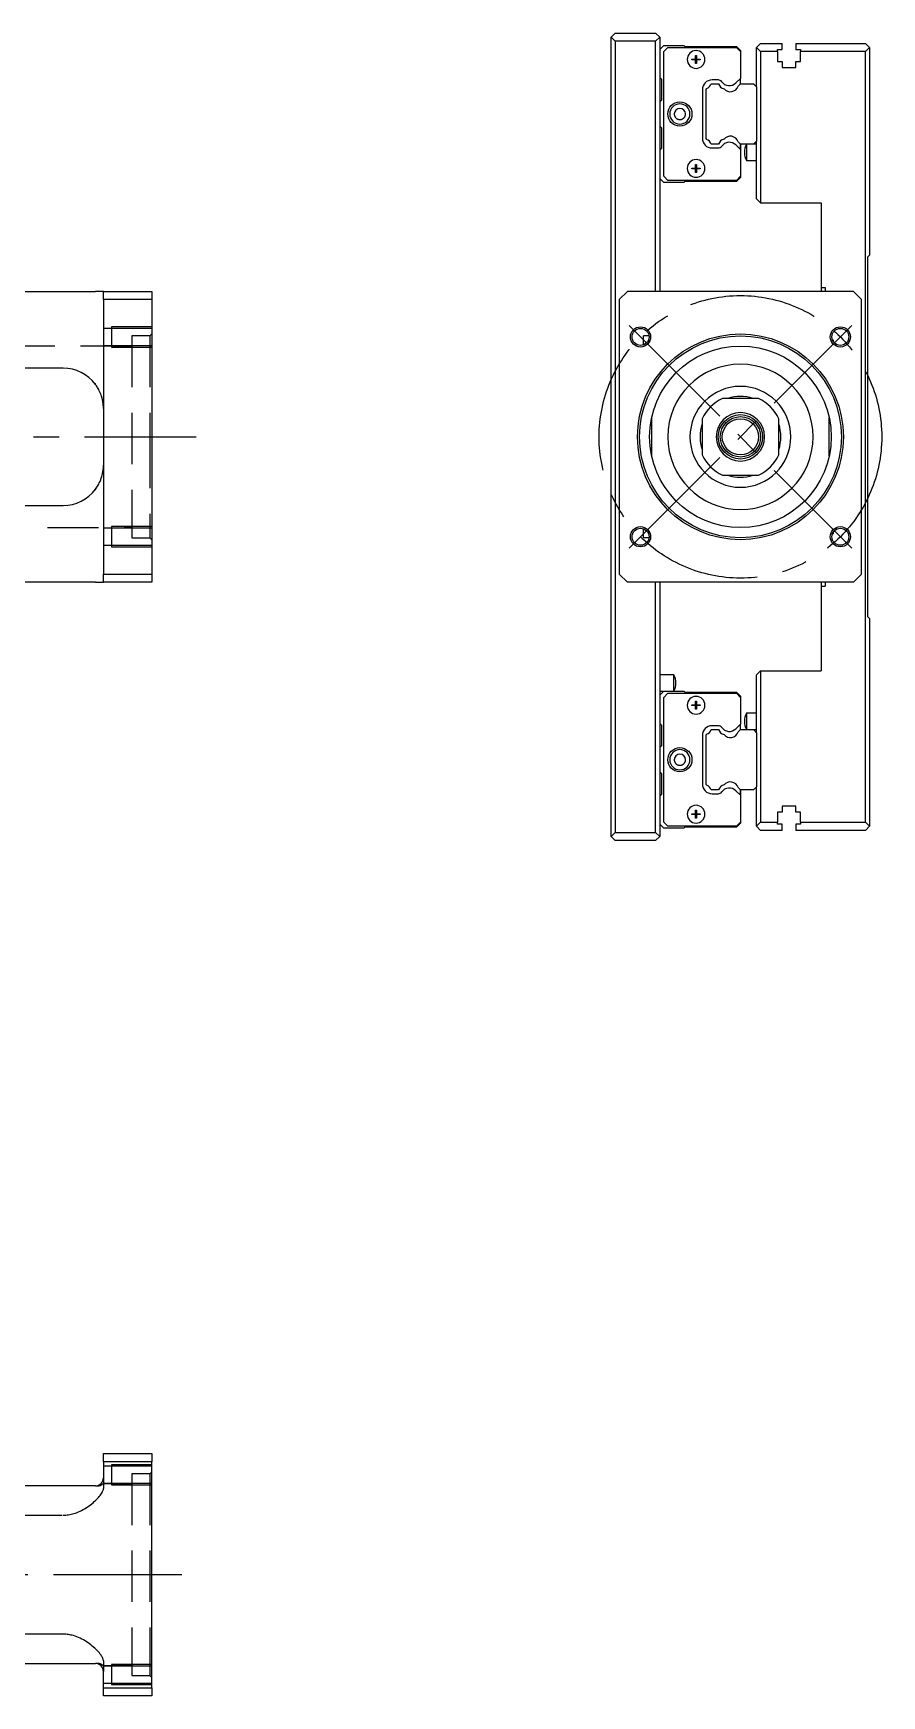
# Model space of a CAD drawing. Extents: x -51 to 1046, y -358 to 109.
# Drawn here: x 835.6 to 1045.8, y -311.9 to 100 of the extents above; entities that cross this region are included whole.
import ezdxf

# ---------------------------------------------------------------- set-up
doc = ezdxf.new("R2010")
doc.units = 0
doc.linetypes.add('CENTER', pattern=[50.8, 31.75, -6.35, 6.35, -6.35])
doc.linetypes.add('DASHED', pattern=[19.05, 12.7, -6.35])
doc.layers.get('0').update_dxf_attribs({"linetype": 'CONTINUOUS'})
doc.layers.add('CENTER', color=1, linetype='CENTER')

msp = doc.modelspace()

# ---------------------------------------------------------------- linework, layer by layer
at = {"color": 7, "linetype": 'CONTINUOUS'}
for p, q in [((978.78, 99), (979.78, 100)), ((978.78, -99), (978.78, 99)), ((979.78, 98), (978.78, 99)), ((979.78, 100), (989.78, 100)), ((989.78, 100), (990.78, 99)), ((989.78, 98), (990.78, 99)), ((990.78, 99), (990.78, 36)), ((979.78, 98), (979.78, -98)), ((989.78, 98), (979.78, 98)), ((989.78, 36), (989.78, 98)), ((990.78, 96), (991.78, 97)), ((991.78, 97), (996.78, 97)), ((991.78, 95.45), (992.78, 96.45)), ((991.78, 64.55), (991.78, 95.45)), ((992.78, 96.45), (1009.78, 96.45)), ((996.78, 97), (997.03, 96.75)), ((997.03, 96.75), (1009.78, 96.75)), ((1009.78, 96.75), (1010.78, 95.75)), ((1009.78, 96.45), (1010.78, 95.45)), ((1010.78, 95.75), (1010.78, 95.45)), ((1010.78, 95.45), (1010.78, 88.82)), ((1014.78, 96.5), (1015.78, 97.5)), ((1014.78, 86.7), (1014.78, 96.5)), ((1015.78, 95.5), (1014.78, 96.5)), ((1015.78, 97.5), (1021.08, 97.5)), ((1019.93, 95.5), (1015.78, 95.5)), ((1015.78, 95.5), (1015.78, 58)), ((1019.93, 95.5), (1019.93, 96)), ((1019.93, 96), (1021.08, 96)), ((1019.93, 95.5), (1019.93, 93)), ((1021.08, 96), (1021.08, 97.5)), ((1024.48, 97.5), (1041.78, 97.5)), ((1024.48, 97.5), (1024.48, 96)), ((1024.48, 96), (1025.63, 96)), ((1025.63, 96), (1025.63, 95.5)), ((1025.63, 93), (1025.63, 95.5)), ((1041.78, 95.5), (1025.63, 95.5)), ((1041.78, 97.5), (1042.78, 96.5)), ((1042.78, 96.5), (1041.78, 95.5)), ((1041.78, -95.5), (1041.78, 95.5)), ((1042.78, 96.5), (1042.78, 45)), ((998.78, 93.6), (999.68, 93.6)), ((998.78, 93.4), (998.78, 93.6)), ((999.68, 93.4), (998.78, 93.4)), ((999.68, 93.6), (999.68, 94.5)), ((999.68, 94.5), (999.88, 94.5)), ((999.68, 93.6), (999.78, 93.5)), ((999.68, 93.4), (999.78, 93.5)), ((999.68, 92.5), (999.68, 93.4)), ((999.88, 92.5), (999.68, 92.5)), ((999.88, 93.6), (999.78, 93.5)), ((999.88, 93.4), (999.78, 93.5)), ((999.88, 94.5), (999.88, 93.6)), ((999.88, 93.6), (1000.78, 93.6)), ((1000.78, 93.4), (999.88, 93.4)), ((999.88, 93.4), (999.88, 92.5)), ((1000.78, 93.6), (1000.78, 93.4)), ((1019.93, 93), (1021.08, 93)), ((1021.08, 93), (1021.08, 91.5)), ((1021.08, 91.5), (1024.48, 91.5)), ((1024.48, 93), (1025.63, 93)), ((1024.48, 91.5), (1024.48, 93)), ((991.28, 88.5), (990.78, 89)), ((991.28, 83.5), (991.28, 88.5)), ((1003.49, 87.5), (1005.36, 87.5)), ((1005.31, 88.43), (1003.75, 88.43)), ((1010.78, 88.82), (1009.65, 87.68)), ((1010.19, 86.91), (1010.78, 87.5)), ((1010.78, 87.5), (1010.78, 88.82)), ((1010.78, 87.5), (1013.98, 87.5)), ((1013.98, 87.5), (1014.78, 86.7)), ((1014.78, 86.7), (1014.78, 73.3)), ((990.78, 83), (991.28, 83.5)), ((1001.35, 86.03), (1001.35, 73.97)), ((1002.28, 86.1), (1002.41, 86.32)), ((1002.28, 73.9), (1002.28, 86.1)), ((994.39, 80), (994.39, 79.93)), ((994.39, 79.93), (994.39, 79.87)), ((994.39, 79.87), (994.4, 79.8)), ((994.4, 79.8), (994.41, 79.74)), ((994.41, 79.74), (994.43, 79.67)), ((994.43, 79.67), (994.44, 79.61)), ((994.44, 79.61), (994.46, 79.55)), ((994.46, 79.55), (994.48, 79.5)), ((994.48, 79.5), (994.5, 79.45)), ((994.5, 79.45), (994.53, 79.39)), ((994.53, 79.39), (994.55, 79.34)), ((994.55, 79.34), (994.58, 79.29)), ((994.58, 79.29), (994.61, 79.24)), ((994.61, 79.24), (994.65, 79.19)), ((994.65, 79.19), (994.68, 79.14)), ((994.68, 79.14), (994.72, 79.1)), ((994.72, 79.1), (994.76, 79.05)), ((994.76, 79.05), (994.8, 79.01)), ((994.8, 79.01), (994.84, 78.97)), ((994.84, 78.97), (994.89, 78.93)), ((994.89, 78.93), (994.93, 78.89)), ((994.93, 78.89), (994.98, 78.86)), ((994.98, 78.86), (995.03, 78.83)), ((995.03, 78.83), (995.08, 78.8)), ((995.08, 78.8), (995.13, 78.77)), ((995.13, 78.77), (995.18, 78.74)), ((995.18, 78.74), (995.23, 78.72)), ((995.23, 78.72), (995.29, 78.7)), ((995.29, 78.7), (995.35, 78.68)), ((995.35, 78.68), (995.4, 78.66)), ((995.4, 78.66), (995.46, 78.64)), ((995.46, 78.64), (995.52, 78.63)), ((995.52, 78.63), (995.57, 78.62)), ((995.57, 78.62), (995.63, 78.62)), ((995.63, 78.62), (995.69, 78.61)), ((995.69, 78.61), (995.75, 78.61)), ((995.75, 78.61), (995.81, 78.61)), ((995.81, 78.61), (995.87, 78.61)), ((995.87, 78.61), (995.93, 78.62)), ((995.93, 78.62), (995.98, 78.62)), ((995.98, 78.62), (996.04, 78.63)), ((996.04, 78.63), (996.1, 78.64)), ((996.1, 78.64), (996.15, 78.66)), ((996.15, 78.66), (996.21, 78.68)), ((996.21, 78.68), (996.27, 78.7)), ((996.27, 78.7), (996.32, 78.72)), ((996.32, 78.72), (996.38, 78.74)), ((996.38, 78.74), (996.43, 78.77)), ((996.43, 78.77), (996.48, 78.8)), ((996.48, 78.8), (996.53, 78.83)), ((996.53, 78.83), (996.58, 78.86)), ((996.58, 78.86), (996.63, 78.89)), ((996.63, 78.89), (996.67, 78.93)), ((996.67, 78.93), (996.72, 78.97)), ((996.72, 78.97), (996.76, 79.01)), ((996.76, 79.01), (996.8, 79.05)), ((996.8, 79.05), (996.84, 79.09)), ((996.84, 79.09), (996.87, 79.14)), ((996.87, 79.14), (996.91, 79.19)), ((996.91, 79.19), (996.94, 79.24)), ((996.94, 79.24), (996.98, 79.29)), ((996.98, 79.29), (997.01, 79.34)), ((997.01, 79.34), (997.04, 79.4)), ((997.04, 79.4), (997.06, 79.46)), ((997.06, 79.46), (997.09, 79.53)), ((997.09, 79.53), (997.11, 79.59)), ((997.11, 79.59), (997.13, 79.66)), ((997.13, 79.66), (997.15, 79.73)), ((997.15, 79.78), (997.16, 79.83)), ((997.15, 79.73), (997.15, 79.78)), ((997.16, 79.83), (997.17, 79.88)), ((997.17, 80), (997.17, 80)), ((997.17, 80), (997.17, 80)), ((997.17, 80), (997.17, 80)), ((997.17, 79.98), (997.17, 80)), ((997.17, 79.93), (997.17, 79.98)), ((997.17, 79.88), (997.17, 79.93)), ((991.28, 76.5), (990.78, 77)), ((991.28, 71.5), (991.28, 76.5)), ((990.78, 71), (991.28, 71.5)), ((1002.41, 73.68), (1002.28, 73.9)), ((1005.36, 72.5), (1003.49, 72.5)), ((1003.75, 71.57), (1005.31, 71.57)), ((1009.65, 72.32), (1010.78, 71.18)), ((1010.78, 72.5), (1010.19, 73.09)), ((1010.78, 72.5), (1010.19, 73.09)), ((1010.78, 72.5), (1010.78, 71.18)), ((1010.78, 71.18), (1010.78, 72.5)), ((1013.98, 72.5), (1010.78, 72.5)), ((1010.78, 71.18), (1010.78, 64.55)), ((1011.78, 70.56), (1011.78, 70.44)), ((1012.28, 72.5), (1012.28, 68.5)), ((1014.78, 73.3), (1013.98, 72.5)), ((1014.78, 72.5), (1013.98, 72.5)), ((1014.78, 59), (1014.78, 73.3)), ((998.78, 66.4), (998.78, 66.6)), ((998.78, 66.6), (999.68, 66.6)), ((999.68, 66.4), (998.78, 66.4)), ((999.68, 66.6), (999.68, 67.5)), ((999.68, 67.5), (999.88, 67.5)), ((999.68, 66.6), (999.78, 66.5)), ((999.68, 66.4), (999.78, 66.5)), ((999.68, 65.5), (999.68, 66.4)), ((999.88, 66.6), (999.78, 66.5)), ((999.88, 66.4), (999.78, 66.5)), ((999.88, 67.5), (999.88, 66.6)), ((999.88, 66.6), (1000.78, 66.6)), ((1000.78, 66.4), (999.88, 66.4)), ((999.88, 66.4), (999.88, 65.5)), ((1000.78, 66.6), (1000.78, 66.4)), ((1012.28, 68.5), (1014.78, 68.5)), ((991.78, 63), (990.78, 64)), ((992.78, 63.55), (991.78, 64.55)), ((996.78, 63), (991.78, 63)), ((1009.78, 63.55), (992.78, 63.55)), ((997.03, 63.25), (996.78, 63)), ((1009.78, 63.25), (997.03, 63.25)), ((999.88, 65.5), (999.68, 65.5)), ((1010.78, 64.55), (1009.78, 63.55)), ((1010.78, 64.25), (1009.78, 63.25)), ((1010.78, 64.55), (1010.78, 64.25)), ((1014.78, 59), (1015.78, 58)), ((1015.78, 58), (1030.78, 58)), ((1030.78, 58), (1030.78, 37)), ((1042.28, 44.5), (1042.78, 45)), ((1042.28, 44.5), (1042.28, -44.5)), ((830, 36), (851, 36)), ((853, 36), (851, 36)), ((853, 34), (853, 36)), ((853, 36), (865, 36)), ((853, 34), (853, -34)), ((865, 34), (853, 34)), ((865, 36), (865, 34)), ((865, 34), (865, -34)), ((982.78, 36), (980.78, 34)), ((980.78, 34), (980.78, -34)), ((1038.78, 36), (982.78, 36)), ((1030.78, 37), (1030.78, 36)), ((1030.78, 37), (1031.78, 37)), ((1031.78, 37), (1031.78, 36)), ((1040.78, 34), (1038.78, 36)), ((1040.78, -34), (1040.78, 34)), ((988.12, 25), (986.78, 25)), ((986.78, 22.79), (986.78, 25)), ((1033.57, 24), (1033.78, 24)), ((1033.78, 24), (1033.78, 23.59)), ((843, 17), (811, 17)), ((851.14, 12.81), (851, 13)), ((851.28, 12.61), (851.14, 12.81)), ((851.41, 12.42), (851.28, 12.61)), ((851.53, 12.22), (851.41, 12.42)), ((851.69, 11.95), (851.53, 12.22)), ((851.83, 11.69), (851.69, 11.95)), ((851.97, 11.42), (851.83, 11.69)), ((852.13, 11.08), (851.97, 11.42)), ((852.28, 10.73), (852.13, 11.08)), ((852.41, 10.39), (852.28, 10.73)), ((852.53, 10.04), (852.41, 10.39)), ((852.66, 9.58), (852.53, 10.04)), ((852.77, 9.13), (852.66, 9.58)), ((852.86, 8.67), (852.77, 9.13)), ((852.92, 8.25), (852.86, 8.67)), ((852.96, 7.84), (852.92, 8.25)), ((1015.25, 9.5), (1006.31, 9.5)), ((852.99, 7.43), (852.96, 7.84)), ((853, 7.02), (852.99, 7.43)), ((853, 7), (853, 7.02)), ((988.78, 4.72), (988.78, -4.72)), ((1001.28, 4.47), (1001.28, -4.47)), ((1020.28, -4.47), (1020.28, 4.47)), ((1032.78, -4.72), (1032.78, 4.72)), ((852.86, -8.67), (852.94, -8.12)), ((852.94, -8.12), (852.98, -7.57)), ((852.98, -7.57), (853, -7.02)), ((853, -7.02), (853, -7)), ((851.36, -12.49), (851.53, -12.23)), ((851.53, -12.23), (851.68, -11.96)), ((851.68, -11.96), (851.83, -11.69)), ((851.83, -11.69), (851.97, -11.42)), ((851.97, -11.42), (852.15, -11.03)), ((852.15, -11.03), (852.31, -10.64)), ((852.31, -10.64), (852.46, -10.25)), ((852.46, -10.25), (852.58, -9.86)), ((852.58, -9.86), (852.69, -9.46)), ((852.69, -9.46), (852.78, -9.06)), ((852.78, -9.06), (852.86, -8.67)), ((1006.31, -9.5), (1015.25, -9.5)), ((851, -13), (851.18, -12.75)), ((851.18, -12.75), (851.36, -12.49)), ((811, -17), (843, -17)), ((986.78, -25), (986.78, -22.79)), ((1033.57, -24), (1033.78, -24)), ((1033.78, -23.59), (1033.78, -24)), ((988.12, -25), (986.78, -25)), ((851, -36), (830, -36)), ((851, -36), (853, -36)), ((853, -34), (865, -34)), ((853, -36), (853, -34)), ((865, -36), (853, -36)), ((865, -34), (865, -36)), ((980.78, -34), (982.78, -36)), ((1038.78, -36), (982.78, -36)), ((989.78, -98), (989.78, -36)), ((990.78, -36), (990.78, -99)), ((1030.78, -36), (1030.78, -37)), ((1030.78, -37), (1031.78, -37)), ((1030.78, -37), (1030.78, -58)), ((1031.78, -36), (1031.78, -37)), ((1038.78, -36), (1040.78, -34)), ((1042.78, -45), (1042.28, -44.5)), ((1042.78, -45), (1042.78, -96.5)), ((994.28, -59), (990.78, -59)), ((994.28, -61), (994.28, -59)), ((994.28, -63), (994.28, -61)), ((994.78, -61.06), (994.78, -60.94)), ((1015.78, -58), (1014.78, -59)), ((1014.78, -73.3), (1014.78, -59)), ((1015.78, -58), (1030.78, -58)), ((1015.78, -58), (1015.78, -95.5)), ((990.78, -63), (991.78, -63)), ((990.78, -64), (991.78, -63)), ((991.78, -63), (996.78, -63)), ((991.78, -64.55), (992.78, -63.55)), ((991.78, -95.45), (991.78, -64.55)), ((992.78, -63.55), (1009.78, -63.55)), ((996.78, -63), (997.03, -63.25)), ((997.03, -63.25), (1009.78, -63.25)), ((999.68, -66.4), (999.68, -65.5)), ((999.68, -65.5), (999.88, -65.5)), ((999.88, -65.5), (999.88, -66.4)), ((1009.78, -63.25), (1010.78, -64.25)), ((1009.78, -63.55), (1010.78, -64.55)), ((1010.78, -64.25), (1010.78, -64.55)), ((1010.78, -64.55), (1010.78, -71.18)), ((998.78, -66.6), (998.78, -66.4)), ((998.78, -66.4), (999.68, -66.4)), ((999.68, -66.6), (998.78, -66.6)), ((999.68, -66.4), (999.78, -66.5)), ((999.68, -66.6), (999.78, -66.5)), ((999.68, -67.5), (999.68, -66.6)), ((999.88, -67.5), (999.68, -67.5)), ((999.88, -66.4), (999.78, -66.5)), ((999.88, -66.6), (999.78, -66.5)), ((999.88, -66.4), (1000.78, -66.4)), ((1000.78, -66.6), (999.88, -66.6)), ((999.88, -66.6), (999.88, -67.5)), ((1000.78, -66.4), (1000.78, -66.6)), ((1014.78, -68.5), (1012.28, -68.5)), ((1012.28, -68.5), (1012.28, -72.5)), ((991.28, -71.5), (990.78, -71)), ((991.28, -76.5), (991.28, -71.5)), ((1001.35, -73.97), (1001.35, -86.03)), ((1002.28, -73.9), (1002.41, -73.68)), ((1002.28, -86.1), (1002.28, -73.9)), ((1003.49, -72.5), (1005.36, -72.5)), ((1005.31, -71.57), (1003.75, -71.57)), ((1010.78, -71.18), (1009.65, -72.32)), ((1010.19, -73.09), (1010.78, -72.5)), ((1010.78, -72.5), (1010.78, -71.18)), ((1010.78, -72.5), (1013.98, -72.5)), ((1011.78, -70.44), (1011.78, -70.56)), ((1013.98, -72.5), (1014.78, -72.5)), ((1013.98, -72.5), (1014.78, -73.3)), ((1014.78, -73.3), (1014.78, -86.7)), ((990.78, -77), (991.28, -76.5)), ((994.39, -80), (994.39, -80.07)), ((994.39, -80.07), (994.39, -80.13)), ((994.39, -80.13), (994.4, -80.2)), ((994.4, -80.2), (994.41, -80.26)), ((994.41, -80.26), (994.43, -80.33)), ((994.43, -80.33), (994.44, -80.39)), ((994.44, -80.39), (994.46, -80.45)), ((994.46, -80.45), (994.48, -80.5)), ((994.48, -80.5), (994.5, -80.55)), ((994.5, -80.55), (994.53, -80.61)), ((994.53, -80.61), (994.55, -80.66)), ((994.55, -80.66), (994.58, -80.71)), ((994.58, -80.71), (994.61, -80.76)), ((994.61, -80.76), (994.65, -80.81)), ((994.65, -80.81), (994.68, -80.86)), ((994.68, -80.86), (994.72, -80.9)), ((994.72, -80.9), (994.76, -80.95)), ((994.76, -80.95), (994.8, -80.99)), ((994.8, -80.99), (994.84, -81.03)), ((994.84, -81.03), (994.89, -81.07)), ((994.89, -81.07), (994.93, -81.11)), ((994.93, -81.11), (994.98, -81.14)), ((994.98, -81.14), (995.03, -81.17)), ((995.03, -81.17), (995.08, -81.2)), ((995.08, -81.2), (995.13, -81.23)), ((995.13, -81.23), (995.18, -81.26)), ((995.18, -81.26), (995.23, -81.28)), ((995.23, -81.28), (995.29, -81.3)), ((995.29, -81.3), (995.35, -81.32)), ((995.35, -81.32), (995.4, -81.34)), ((995.4, -81.34), (995.46, -81.36)), ((995.46, -81.36), (995.52, -81.37)), ((995.52, -81.37), (995.57, -81.38)), ((995.57, -81.38), (995.63, -81.38)), ((995.63, -81.38), (995.69, -81.39)), ((995.69, -81.39), (995.75, -81.39)), ((995.75, -81.39), (995.81, -81.39)), ((995.81, -81.39), (995.87, -81.39)), ((995.87, -81.39), (995.93, -81.38)), ((995.93, -81.38), (995.98, -81.38)), ((995.98, -81.38), (996.04, -81.37)), ((996.04, -81.37), (996.1, -81.36)), ((996.1, -81.36), (996.15, -81.34)), ((996.15, -81.34), (996.21, -81.32)), ((996.21, -81.32), (996.27, -81.3)), ((996.27, -81.3), (996.32, -81.28)), ((996.32, -81.28), (996.38, -81.26)), ((996.38, -81.26), (996.43, -81.23)), ((996.43, -81.23), (996.48, -81.2)), ((996.48, -81.2), (996.53, -81.17)), ((996.53, -81.17), (996.58, -81.14)), ((996.58, -81.14), (996.63, -81.11)), ((996.63, -81.11), (996.67, -81.07)), ((996.67, -81.07), (996.72, -81.03)), ((996.72, -81.03), (996.76, -80.99)), ((996.76, -80.99), (996.8, -80.95)), ((996.8, -80.95), (996.84, -80.91)), ((996.84, -80.91), (996.87, -80.86)), ((996.87, -80.86), (996.91, -80.81)), ((996.91, -80.81), (996.94, -80.76)), ((996.94, -80.76), (996.98, -80.71)), ((996.98, -80.71), (997.01, -80.66)), ((997.01, -80.66), (997.04, -80.6)), ((997.04, -80.6), (997.06, -80.54)), ((997.06, -80.54), (997.09, -80.47)), ((997.09, -80.47), (997.11, -80.41)), ((997.11, -80.41), (997.13, -80.34)), ((997.13, -80.34), (997.15, -80.27)), ((997.15, -80.22), (997.16, -80.17)), ((997.15, -80.27), (997.15, -80.22)), ((997.16, -80.17), (997.17, -80.12)), ((997.17, -80), (997.17, -80)), ((997.17, -80), (997.17, -80)), ((997.17, -80), (997.17, -80)), ((997.17, -80.02), (997.17, -80)), ((997.17, -80.07), (997.17, -80.02)), ((997.17, -80.12), (997.17, -80.07)), ((991.28, -83.5), (990.78, -83)), ((991.28, -88.5), (991.28, -83.5)), ((1002.41, -86.32), (1002.28, -86.1)), ((990.78, -89), (991.28, -88.5)), ((1005.36, -87.5), (1003.49, -87.5)), ((1003.75, -88.43), (1005.31, -88.43)), ((1009.65, -87.68), (1010.78, -88.82)), ((1010.78, -87.5), (1010.19, -86.91)), ((1010.78, -87.5), (1010.19, -86.91)), ((1010.78, -87.5), (1010.78, -88.82)), ((1010.78, -88.82), (1010.78, -87.5)), ((1013.98, -87.5), (1010.78, -87.5)), ((1010.78, -88.82), (1010.78, -95.45)), ((1014.78, -86.7), (1013.98, -87.5)), ((1014.78, -96.5), (1014.78, -86.7)), ((998.78, -93.4), (999.68, -93.4)), ((998.78, -93.6), (998.78, -93.4)), ((999.68, -93.6), (998.78, -93.6)), ((999.68, -93.4), (999.68, -92.5)), ((999.68, -92.5), (999.88, -92.5)), ((999.68, -93.4), (999.78, -93.5)), ((999.68, -93.6), (999.78, -93.5)), ((999.68, -94.5), (999.68, -93.6)), ((999.88, -94.5), (999.68, -94.5)), ((999.88, -93.4), (999.78, -93.5)), ((999.88, -93.6), (999.78, -93.5)), ((999.88, -92.5), (999.88, -93.4)), ((999.88, -93.4), (1000.78, -93.4)), ((1000.78, -93.6), (999.88, -93.6)), ((999.88, -93.6), (999.88, -94.5)), ((1000.78, -93.4), (1000.78, -93.6)), ((1019.93, -93), (1019.93, -95.5)), ((1021.08, -93), (1019.93, -93)), ((1021.08, -91.5), (1021.08, -93)), ((1024.48, -91.5), (1021.08, -91.5)), ((1024.48, -93), (1024.48, -91.5)), ((1025.63, -93), (1024.48, -93)), ((1025.63, -95.5), (1025.63, -93)), ((978.78, -99), (979.78, -98)), ((979.78, -98), (989.78, -98)), ((990.78, -99), (989.78, -98)), ((991.78, -97), (990.78, -96)), ((992.78, -96.45), (991.78, -95.45)), ((996.78, -97), (991.78, -97)), ((1009.78, -96.45), (992.78, -96.45)), ((997.03, -96.75), (996.78, -97)), ((1009.78, -96.75), (997.03, -96.75)), ((1010.78, -95.45), (1009.78, -96.45)), ((1010.78, -95.75), (1009.78, -96.75)), ((1010.78, -95.45), (1010.78, -95.75)), ((1014.78, -96.5), (1015.78, -95.5)), ((1015.78, -97.5), (1014.78, -96.5)), ((1015.78, -95.5), (1019.93, -95.5)), ((1021.08, -97.5), (1015.78, -97.5)), ((1019.93, -96), (1019.93, -95.5)), ((1021.08, -96), (1019.93, -96)), ((1021.08, -97.5), (1021.08, -96)), ((1025.63, -96), (1024.48, -96)), ((1024.48, -96), (1024.48, -97.5)), ((1041.78, -97.5), (1024.48, -97.5)), ((1025.63, -95.5), (1025.63, -96)), ((1025.63, -95.5), (1041.78, -95.5)), ((1041.78, -95.5), (1042.78, -96.5)), ((1042.78, -96.5), (1041.78, -97.5)), ((979.78, -100), (978.78, -99)), ((989.78, -100), (979.78, -100)), ((990.78, -99), (989.78, -100)), ((853, -251.93), (865, -251.93)), ((853, -253.93), (853, -251.93)), ((865, -253.93), (853, -253.93)), ((853, -253.93), (853, -257.93)), ((865, -251.93), (865, -253.93)), ((865, -309.93), (865, -253.93)), ((851, -259.93), (830, -259.93)), ((830, -303.93), (851, -303.93)), ((853, -309.93), (853, -305.93)), ((853, -311.93), (853, -309.93)), ((853, -309.93), (865, -309.93)), ((865, -311.93), (853, -311.93)), ((865, -309.93), (865, -311.93))]:
    msp.add_line(p, q, dxfattribs=at)
at = {"color": 3, "linetype": 'DASHED'}
for p, q in [((855, 26.85), (853, 26.85)), ((865, 27.25), (855, 27.25)), ((855, 27.25), (855, 22.25)), ((865, 26.85), (855, 26.85)), ((864.5, 25), (860, 25)), ((860, 25), (860, -25)), ((865, 25.5), (864.5, 25)), ((864.5, 25), (864.5, 0)), ((860, 22.5), (801, 22.5)), ((853, 22.65), (855, 22.65)), ((855, 22.65), (865, 22.65)), ((855, 22.25), (865, 22.25)), ((850.85, 13.19), (851.03, 12.96)), ((864.5, 0), (864.5, -25)), ((853, -7), (853, -7.14)), ((851.12, -12.84), (850.87, -13.17)), ((801, -22.5), (860, -22.5)), ((855, -22.65), (853, -22.65)), ((865, -22.25), (855, -22.25)), ((855, -22.25), (855, -27.25)), ((865, -22.65), (855, -22.65)), ((853, -26.85), (855, -26.85)), ((855, -26.85), (865, -26.85)), ((855, -27.25), (865, -27.25)), ((860, -25), (864.5, -25)), ((864.5, -25), (865, -25.5)), ((855, -255.08), (853, -255.08)), ((865, -254.68), (855, -254.68)), ((855, -254.68), (855, -259.68)), ((865, -255.08), (855, -255.08)), ((853, -257.93), (853, -259.28)), ((853, -259.28), (855, -259.28)), ((853, -259.28), (853, -260.55)), ((860, -259.43), (853, -259.43)), ((855, -259.28), (865, -259.28)), ((864.5, -256.93), (860, -256.93)), ((860, -256.93), (860, -306.93)), ((865, -256.43), (864.5, -256.93)), ((864.5, -256.93), (864.5, -306.93)), ((850.72, -263.83), (851, -263.57)), ((851, -259.93), (851.52, -259.93)), ((851, -259.93), (851.52, -259.93)), ((851, -263.57), (851.26, -263.31)), ((851.26, -263.31), (851.51, -263.06)), ((851.51, -263.06), (851.74, -262.81)), ((851.52, -259.93), (851.52, -259.93)), ((851.52, -259.93), (851.52, -259.93)), ((851.74, -262.81), (851.96, -262.56)), ((851.96, -262.56), (852.16, -262.31)), ((852.16, -262.31), (852.34, -262.07)), ((852.34, -262.07), (852.5, -261.83)), ((852.5, -261.83), (852.65, -261.59)), ((852.65, -261.59), (852.77, -261.36)), ((852.77, -261.36), (852.87, -261.15)), ((852.87, -261.15), (852.93, -260.98)), ((852.93, -260.98), (852.97, -260.83)), ((852.97, -260.83), (852.99, -260.69)), ((852.99, -260.69), (853, -260.55)), ((855, -259.68), (865, -259.68)), ((811, -267.19), (843, -267.19)), ((843, -267.19), (843.33, -267.18)), ((843.33, -267.18), (843.66, -267.17)), ((843.66, -267.17), (843.99, -267.13)), ((843.99, -267.13), (844.32, -267.09)), ((844.32, -267.09), (844.66, -267.03)), ((844.66, -267.03), (844.99, -266.96)), ((844.99, -266.96), (845.32, -266.88)), ((845.32, -266.88), (845.64, -266.79)), ((845.64, -266.79), (846.05, -266.66)), ((846.05, -266.66), (846.45, -266.51)), ((846.45, -266.51), (846.83, -266.35)), ((846.83, -266.35), (847.21, -266.18)), ((847.21, -266.18), (847.58, -266)), ((847.58, -266), (847.93, -265.81)), ((847.93, -265.81), (848.33, -265.58)), ((848.33, -265.58), (848.71, -265.35)), ((848.71, -265.35), (849.07, -265.11)), ((849.07, -265.11), (849.43, -264.86)), ((849.43, -264.86), (849.77, -264.61)), ((849.77, -264.61), (850.1, -264.35)), ((850.1, -264.35), (850.42, -264.09)), ((850.42, -264.09), (850.72, -263.83)), ((843, -296.67), (811, -296.67)), ((843.33, -296.68), (843, -296.67)), ((843.66, -296.69), (843.33, -296.68)), ((843.99, -296.73), (843.66, -296.69)), ((844.32, -296.77), (843.99, -296.73)), ((844.63, -296.82), (844.32, -296.77)), ((844.94, -296.89), (844.63, -296.82)), ((845.25, -296.96), (844.94, -296.89)), ((845.55, -297.04), (845.25, -296.96)), ((845.99, -297.18), (845.55, -297.04)), ((846.42, -297.34), (845.99, -297.18)), ((846.84, -297.51), (846.42, -297.34)), ((847.25, -297.7), (846.84, -297.51)), ((847.64, -297.89), (847.25, -297.7)), ((848.02, -298.1), (847.64, -297.89)), ((848.43, -298.34), (848.02, -298.1)), ((848.83, -298.59), (848.43, -298.34)), ((849.21, -298.84), (848.83, -298.59)), ((849.57, -299.1), (849.21, -298.84)), ((849.9, -299.35), (849.57, -299.1)), ((850.23, -299.61), (849.9, -299.35)), ((850.53, -299.87), (850.23, -299.61)), ((850.82, -300.13), (850.53, -299.87)), ((851.15, -300.43), (850.82, -300.13)), ((851.45, -300.74), (851.15, -300.43)), ((851.73, -301.03), (851.45, -300.74)), ((851.52, -303.93), (851.52, -303.93)), ((851.52, -303.93), (851.52, -303.93)), ((851.98, -301.33), (851.73, -301.03)), ((852.21, -301.61), (851.98, -301.33)), ((852.41, -301.89), (852.21, -301.61)), ((852.55, -302.1), (852.41, -301.89)), ((852.66, -302.29), (852.55, -302.1)), ((852.77, -302.49), (852.66, -302.29)), ((852.85, -302.67), (852.77, -302.49)), ((852.92, -302.85), (852.85, -302.67)), ((852.96, -303.01), (852.92, -302.85)), ((852.99, -303.17), (852.96, -303.01)), ((853, -303.31), (852.99, -303.17)), ((853, -303.31), (853, -304.58)), ((853, -304.43), (860, -304.43)), ((855, -304.58), (853, -304.58)), ((853, -304.58), (853, -305.93)), ((865, -304.18), (855, -304.18)), ((855, -304.18), (855, -309.18)), ((865, -304.58), (855, -304.58)), ((853, -308.78), (855, -308.78)), ((855, -308.78), (865, -308.78)), ((860, -306.93), (864.5, -306.93)), ((864.5, -306.93), (865, -307.43)), ((855, -309.18), (865, -309.18))]:
    msp.add_line(p, q, dxfattribs=at)
at = {"color": 7, "linetype": 'CONTINUOUS'}
for centre, radius in [((995.78, 80), 3), ((986.03, 24.75), 2.1), ((1010.78, 0), 25.5), ((1010.78, 0), 25), ((1035.53, 24.75), 2.1), ((1010.78, 0), 22.5), ((1010.78, 0), 5.5), ((1010.78, 0), 5), ((1010.78, 0), 4.5), ((986.03, -24.75), 2.1), ((1035.53, -24.75), 2.1), ((995.78, -80), 3)]:
    msp.add_circle(centre, radius, dxfattribs=at)
at = {"color": 3, "linetype": 'CONTINUOUS'}
for centre in [(986.03, 24.75), (1035.53, 24.75), (986.03, -24.75), (1035.53, -24.75)]:
    msp.add_circle(centre, 2.5, dxfattribs=at)
at = {"color": 7, "linetype": 'CONTINUOUS'}
for centre, radius, start, end in [((999.78, 93.5), 2.2, 0, 180), ((999.78, 93.5), 2.2, 180, 0), ((1003.75, 86.03), 2.4, 90, 180), ((1001.85, 87.93), 1.7, 289.2262, 345.349), ((1005.31, 87.43), 1, 34.7052, 90), ((1007.01, 87.93), 1.7, 194.651, 260.012), ((1008.02, 89.31), 2.3, 214.7598, 315), ((1008.28, 87.5), 2, 218.4716, 342.8856), ((995.78, 80), 2.5, 0, 180), ((995.78, 80), 2.5, 180, 0), ((995.78, 80), 1.39, 0, 180), ((1008.28, 72.5), 2, 17.1144, 141.5284), ((1003.75, 73.97), 2.4, 180, 270), ((1001.85, 72.07), 1.7, 14.651, 70.7738), ((1005.31, 72.57), 1, 270, 325.2543), ((1007.01, 72.07), 1.7, 99.988, 165.349), ((1008.02, 70.69), 2.3, 44.9803, 145.2567), ((1015.78, 70.56), 4, 151.0305, 180), ((1015.78, 70.44), 4, 180, 208.9695), ((999.78, 66.5), 2.2, 0, 180), ((999.78, 66.5), 2.2, 180, 0), ((843, 7), 10, 36.8699, 90), ((1010.78, 0), 18, 0, 180), ((1010.78, 0), 18, 0, 180), ((1010.78, 0), 12.5, 0, 180), ((1010.78, 0), 12.5, 0, 180), ((1010.78, 0), 10.5, 115.2088, 154.7912), ((1010.78, 0), 10, 71.8051, 108.1949), ((1010.78, 0), 10, 71.8051, 108.1949), ((1010.78, 0), 10.5, 25.2088, 64.7912), ((1010.78, 0), 6, 0, 180), ((1010.78, 0), 18, 180, 0), ((1010.78, 0), 18, 180, 0), ((1010.78, 0), 12.5, 180, 0), ((1010.78, 0), 12.5, 180, 0), ((1010.78, 0), 10, 161.8051, 180), ((1010.78, 0), 10, 161.8051, 180), ((1010.78, 0), 10, 180, 198.1949), ((1010.78, 0), 10, 180, 198.1949), ((1010.78, 0), 6, 180, 0), ((1010.78, 0), 10, 0, 18.1949), ((1010.78, 0), 10, 0, 18.1949), ((1010.78, 0), 10, 341.8051, 0), ((1010.78, 0), 10, 341.8051, 0), ((1010.78, 0), 10.5, 205.2088, 244.7912), ((1010.78, 0), 10.5, 295.2088, 334.7912), ((1010.78, 0), 10, 251.8051, 288.1949), ((1010.78, 0), 10, 251.8051, 288.1949), ((843, -7), 10, 270, 323.1301), ((990.78, -60.94), 4, 0, 28.9695), ((990.78, -61.06), 4, 331.0305, 0), ((999.78, -66.5), 2.2, 0, 180), ((999.78, -66.5), 2.2, 180, 0), ((1015.78, -70.44), 4, 151.0305, 180), ((1003.75, -73.97), 2.4, 90, 180), ((1001.85, -72.07), 1.7, 289.2262, 345.349), ((1005.31, -72.57), 1, 34.7052, 90), ((1007.01, -72.07), 1.7, 194.651, 260.012), ((1008.02, -70.69), 2.3, 214.7598, 315), ((1008.28, -72.5), 2, 218.4716, 342.8856), ((1015.78, -70.56), 4, 180, 208.9695), ((995.78, -80), 2.5, 0, 180), ((995.78, -80), 2.5, 180, 0), ((995.78, -80), 1.39, 0, 180), ((1003.75, -86.03), 2.4, 180, 270), ((1001.85, -87.93), 1.7, 14.651, 70.7738), ((1007.01, -87.93), 1.7, 99.988, 165.349), ((1008.28, -87.5), 2, 17.1144, 141.5284), ((1005.31, -87.43), 1, 270, 325.2543), ((1008.02, -89.31), 2.3, 44.9803, 145.2567), ((999.78, -93.5), 2.2, 0, 180), ((999.78, -93.5), 2.2, 180, 0), ((851, -257.93), 2, 270, 0), ((851, -305.93), 2, 0, 90)]:
    msp.add_arc(centre, radius, start, end, dxfattribs=at)
at = {"color": 3, "linetype": 'DASHED'}
for centre, start, end in [((851.53, -257.93), 270, 317.4968), ((851.53, -305.93), 42.5032, 90)]:
    msp.add_arc(centre, 2, start, end, dxfattribs=at)
at = {"layer": 'CENTER', "color": 1, "linetype": 'CENTER'}
for p, q in [((983.2, -27.58), (1038.36, 27.58)), ((983.2, 27.58), (1038.36, -27.58)), ((-15.26, 0), (875.98, 0)), ((872.37, -281.93), (820, -281.93))]:
    msp.add_line(p, q, dxfattribs=at)
msp.add_circle((1010.78, 0), 35, dxfattribs=at)

doc.saveas('drawing.dxf')
